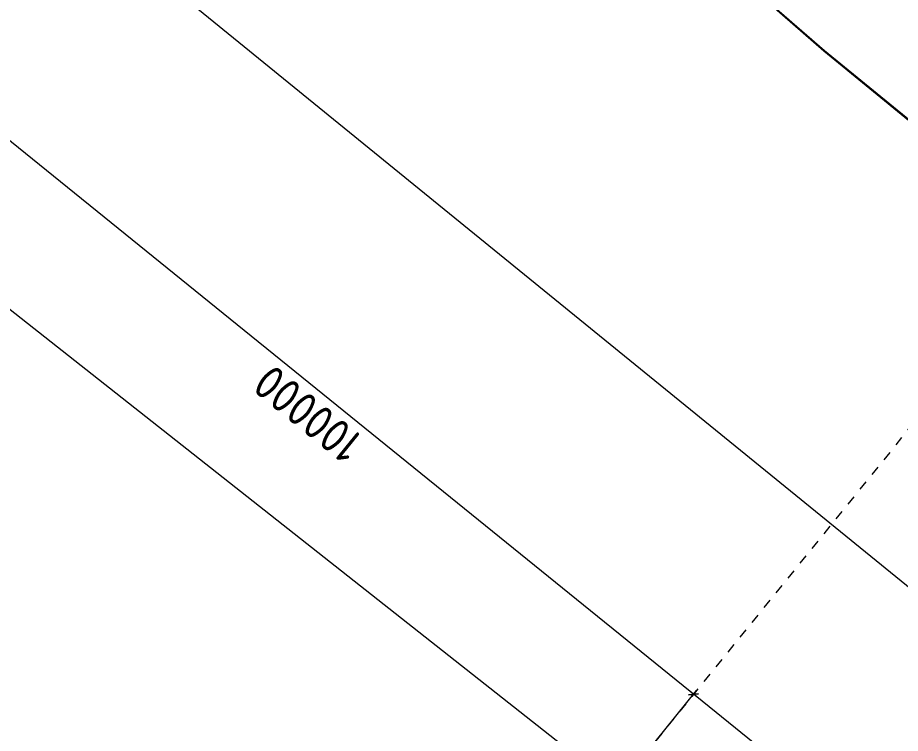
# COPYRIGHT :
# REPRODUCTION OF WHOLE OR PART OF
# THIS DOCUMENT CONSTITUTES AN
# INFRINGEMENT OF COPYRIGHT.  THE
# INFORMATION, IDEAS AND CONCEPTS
# Model space of a CAD drawing. Header units: metres. Extents: x 507649 to 509016, y 6966950 to 6967777.
# Drawn here: x 507835.4 to 507844.67, y 6967077.68 to 6967085.2 of the extents above; entities that cross this region are included whole.
import ezdxf

# ---------------------------------------------------------------- set-up
doc = ezdxf.new("R2010")
doc.units = ezdxf.units.M
doc.linetypes.add('Grid Line', pattern=[2.1, 1.2, -0.3, 0.3, -0.3])
doc.layers.get('DEFPOINTS').update_dxf_attribs({"color": 11})
for name, color, linetype in [('C_WIPEOUT', 7, 'Continuous'), ('mga2020bdy', 252, 'Continuous'), ('mga2020DR_UNLINED', 252, 'Continuous'), ('XREF', 7, 'Continuous')]:
    doc.layers.add(name, color=color, linetype=linetype)
doc.layers.add('D_UG_PIPES', color=1, linetype='EXIST_SWD', lineweight=0)
doc.layers.add('G-ANNO-TEXT', color=47, linetype='Continuous', lineweight=5, plot=False)
doc.layers.add('S-GRID', color=47, linetype='Continuous', lineweight=5, plot=False)
doc.styles.add('Arial_1', font='ISOCP.shx', dxfattribs={"height": 360})
doc.styles.get("Standard").update_dxf_attribs({"font": 'ARIALN.TTF'})
doc.linetypes.add('EXIST_SWD', pattern='A,5,-2.5,5,-2,["SWD",Standard,S=2.5,R=0,X=0,Y=-1.25],-8,5,-2.5,5,-2.5', length=37.5)
doc.dimstyles.new('2_5-CON-Diagonal-_mm__O', dxfattribs={"dimscale": 30.48, "dimtxt": 127.532425, "dimasz": 2.46063, "dimexe": 1.64042, "dimexo": 0.0625, "dimgap": 2.46063, "dimtad": 1, "dimdec": 0, "dimlfac": 10, "dimzin": 0, "dimdsep": 46, "dimtxsty": 'Arial_1', "dimblk1": 'OBLIQUE', "dimblk2": 'OBLIQUE', "dimsah": 1, "dimcen": 0.09, "dimdle": 1.64042, "dimazin": 0, "dimtfac": 1, "dimtdec": 4, "dimtix": 1, "dimtmove": 0, "dimatfit": 3, "dimfxl": 8.2021, "dimfxlon": 1, "dimtvp": 1, "dimtfill": 1, "dimtolj": 1, "dimtzin": 0, "dimlwd": 15, "dimlwe": 15, "dimarcsym": 2})

# ---------------------------------------------------------------- blocks, each defined once
blk = doc.blocks.new('_Oblique')
at = {"color": 0, "linetype": 'ByBlock', "lineweight": -2}
blk.add_line((-0.5, -0.5), (0.5, 0.5), dxfattribs=at)
blk = doc.blocks.new('*D56')
at = {"layer": 'DEFPOINTS', "color": 0, "transparency": 16777216}
for p in [(-2422227.3, 4045165.4), (-2421413.3, 4042801.6), (-2432060.7, 4041779.5)]:
    blk.add_point(p, dxfattribs=at)
at = {"layer": 'G-ANNO-TEXT', "color": 0, "lineweight": 15, "transparency": 16777216}
for p, q in [((-2422226.7, 4045163.6), (-2421397.1, 4042754.4)), ((-2431294, 4039399.4), (-2421366.1, 4042817.9)), ((-2432060, 4041777.7), (-2431230.4, 4039368.4))]:
    blk.add_line(p, q, dxfattribs=at)
at = {"layer": 'G-ANNO-TEXT', "color": 0, "lineweight": 15, "transparency": 16777216, "xscale": 75, "yscale": 75, "zscale": 75}
for p, rotation in [((-2421413.3, 4042801.6), 19.00040711758406), ((-2431246.7, 4039415.7), 199.000407117584)]:
    blk.add_blockref('_Oblique', p, dxfattribs=dict(at, rotation=rotation))
at = {"layer": 'G-ANNO-TEXT', "color": 0, "lineweight": 15, "transparency": 16777216, "insert": (-2426414.3, 4041353.4), "char_height": 360, "width": 576.839, "attachment_point": 5, "rotation": 19.00041, "style": 'Arial_1', "bg_fill": 3, "box_fill_scale": 1.1, "bg_fill_color": 256, "bg_fill_true_color": 13158600, "bg_fill_transparency": 0}
blk.add_mtext('\\A1;104000', dxfattribs=at)
blk = doc.blocks.new('*D57')
at = {"layer": 'DEFPOINTS', "color": 0, "transparency": 16777216}
for p in [(-2412772.1, 4048421.2), (-2411958.2, 4046057.4), (-2422227.3, 4045165.4)]:
    blk.add_point(p, dxfattribs=at)
at = {"layer": 'G-ANNO-TEXT', "color": 0, "lineweight": 15, "transparency": 16777216}
for p, q in [((-2412771.5, 4048419.4), (-2411941.9, 4046010.1)), ((-2421460.6, 4042785.4), (-2411910.9, 4046073.7)), ((-2422226.7, 4045163.6), (-2421397.1, 4042754.4))]:
    blk.add_line(p, q, dxfattribs=at)
at = {"layer": 'G-ANNO-TEXT', "color": 0, "lineweight": 15, "transparency": 16777216, "xscale": 75, "yscale": 75, "zscale": 75}
for p, rotation in [((-2411958.2, 4046057.4), 19.00040711758406), ((-2421413.3, 4042801.6), 199.000407117584)]:
    blk.add_blockref('_Oblique', p, dxfattribs=dict(at, rotation=rotation))
at = {"layer": 'G-ANNO-TEXT', "color": 0, "lineweight": 15, "transparency": 16777216, "insert": (-2416770, 4044674.2), "char_height": 360, "width": 576.839, "attachment_point": 5, "rotation": 19.00041, "style": 'Arial_1', "bg_fill": 3, "box_fill_scale": 1.1, "bg_fill_color": 256, "bg_fill_true_color": 13158600, "bg_fill_transparency": 0}
blk.add_mtext('\\A1;100000', dxfattribs=at)
blk = doc.blocks.new('XE_SURVEY')
at = {"layer": 'D_UG_PIPES', "flags": 128}
for points in [[(507908.3194, 6967041.0228), (507901.1557, 6967044.3926), (507883.5317, 6967052.3106), (507865.9127, 6967063.2336), (507849.4277, 6967075.4016), (507831.8857, 6967089.6886), (507819.7577, 6967102.6046), (507806.4027, 6967117.2296), (507792.9517, 6967131.7886), (507779.2537, 6967146.5056), (507765.6947, 6967161.1276), (507752.3587, 6967175.7216), (507738.5777, 6967190.6126), (507734.1857, 6967195.2312)], [(507730.3897, 6967192.1492), (507734.9557, 6967187.0926), (507748.4237, 6967172.3246), (507762.3347, 6967157.8276), (507776.0887, 6967143.5196), (507789.7917, 6967128.7186), (507803.3977, 6967114.1206), (507817.0127, 6967099.5096), (507829.1907, 6967086.9656), (507847.6597, 6967072.3926), (507863.7307, 6967060.2426), (507881.3657, 6967049.2246), (507899.9037, 6967040.1906)]]:
    blk.add_lwpolyline(points, dxfattribs=at)
at = {"layer": 'mga2020bdy'}
blk.add_polyline3d([(507930.838, 6967057.8357, 2.6598), (507915.4881, 6967050.2403, 2.5958), (507903.4983, 6967048.5571, 2.5416), (507893.762, 6967051.4616, 2.4345), (507887.5482, 6967055.1874, 2.5483), (507870.142, 6967064.4675, 2.562), (507855.0202, 6967075.7097, 2.6216), (507843.8667, 6967084.8488, 2.5463), (507836.2453, 6967091.4954, 2.6591), (507828.0516, 6967099.5927, 2.6128), (507822.8901, 6967104.7499, 2.5487)], dxfattribs=at)
at = {"layer": 'mga2020DR_UNLINED'}
blk.add_polyline3d([(507718.4248, 6967220.6204, 3.0012), (507725.6244, 6967210.2799, 2.9424), (507732.1584, 6967201.9844, 2.9077), (507741.4475, 6967191.296, 2.95), (507746.9433, 6967185.5466, 2.9222), (507758.3381, 6967173.2262, 2.8226), (507765.7408, 6967164.8787, 2.9098), (507775.6699, 6967154.8793, 2.9261), (507781.8847, 6967148.1362, 2.8413), (507791.7442, 6967137.916, 2.8356), (507798.2045, 6967130.6418, 2.7059), (507807.5922, 6967120.7067, 2.6962), (507815.0365, 6967113.7882, 2.6864), (507822.8901, 6967104.7499, 2.5487), (507828.0516, 6967099.5927, 2.6128), (507836.2453, 6967091.4954, 2.6591), (507843.8667, 6967084.8488, 2.5463), (507855.0202, 6967075.7097, 2.6216), (507861.771, 6967070.7822, 2.5268), (507870.142, 6967064.4675, 2.562), (507887.5482, 6967055.1874, 2.5483), (507893.762, 6967051.4616, 2.4345), (507903.4983, 6967048.5571, 2.5416)], dxfattribs=at)
blk = doc.blocks.new('25027_BNP_Skygate Play-Sheet - 000101 - SITE PLAN')
at = {"layer": 'G-ANNO-TEXT', "lineweight": 15}
dim = blk.add_linear_dim(base=(-2421413.34, 4042801.65), p1=(-2432060.65, 4041779.46), p2=(-2422227.28, 4045165.44), angle=19.000407, dimstyle='2_5-CON-Diagonal-_mm__O', override={"dimpost": '<>', "dimfxl": 1040}, dxfattribs=at)
dim.commit()
dim.dimension.update_dxf_attribs({"geometry": '*D56', "text_midpoint": (-2426414.29, 4041353.37)})
dim = blk.add_linear_dim(base=(-2411958.18, 4046057.4), p1=(-2422227.28, 4045165.44), p2=(-2412772.12, 4048421.19), angle=19.000407, dimstyle='2_5-CON-Diagonal-_mm__O', override={"dimpost": '<>', "dimfxl": 1000}, dxfattribs=at)
dim.commit()
dim.dimension.update_dxf_attribs({"geometry": '*D57', "text_midpoint": (-2416770.02, 4044674.23)})
at = {"layer": 'S-GRID', "linetype": 'Grid Line'}
blk.add_line((-2395148.88, 3966525.87), (-2424051.73, 4050463.89), dxfattribs=at)
blk = doc.blocks.new('XE_ARCH')
at = {"xscale": 0.001, "yscale": 0.001, "zscale": 0.001, "rotation": 121.996}
blk.add_blockref('25027_BNP_Skygate Play-Sheet - 000101 - SITE PLAN', (509988.1258, 6971273.7702), dxfattribs=at)

msp = doc.modelspace()

# ---------------------------------------------------------------- block references
at = {"layer": 'XREF'}
msp.add_blockref('XE_SURVEY', (0, 0), dxfattribs=at)

# ---------------------------------------------------------------- next in the draw order: wipeouts: each hides what was drawn before it
msp.add_wipeout([(507723.8011, 6967241.8088), (507736.9038, 6967250.0059), (507760.7367, 6967264.9088), (507764.6684, 6967265.9652), (507815.2133, 6967293.8595), (507837.4913, 6967302.3745), (507839.8562, 6967300.2761), (507840.8961, 6967298.7998), (507842.0657, 6967296.5908), (507838.8724, 6967292.808), (507837.5645, 6967289.7506), (507837.011, 6967286.3837), (507836.2814, 6967278.3289), (507836.9971, 6967265.9725), (507843.1067, 6967257.9563), (507857.8477, 6967234.3862), (507868.3307, 6967217.5062), (507880.2937, 6967198.5636), (507889.5415, 6967183.5125), (507900.2424, 6967166.4749), (507910.8409, 6967149.644), (507913.3116, 6967147.5395), (507914.126, 6967146.2218), (507912.841, 6967145.3944), (507912.4384, 6967143.4595), (507911.5374, 6967137.3865), (507916.1358, 6967130.3374), (507919.2148, 6967125.4092), (507922.1877, 6967124.4847), (507928.054, 6967123.6868), (507927.7871, 6967121.7258), (507927.7635, 6967120.6986), (507927.9288, 6967120.068), (507928.0898, 6967119.3228), (507928.4899, 6967118.4968), (507930.3483, 6967115.5163), (507935.3955, 6967107.4524), (507936.3601, 6967105.6242), (507936.7066, 6967104.6961), (507936.9284, 6967103.6572), (507937.1086, 6967102.6738), (507937.164, 6967101.6488), (507937.1674, 6967100.8966), (507937.1674, 6967100.1265), (507936.9573, 6967099.1375), (507936.6334, 6967098.1695), (507936.6425, 6967097.7056), (507936.0104, 6967096.2291), (507934.9732, 6967094.4778), (507929.0926, 6967087.2523), (507926.7623, 6967084.378), (507923.3768, 6967080.3025), (507921.7081, 6967078.2108), (507915.3961, 6967070.4518), (507914.6646, 6967069.4629), (507914.151, 6967068.8909), (507913.1452, 6967067.7575), (507911.6268, 6967066.4257), (507910.3719, 6967065.5763), (507908.5712, 6967064.6616), (507906.6586, 6967064.0126), (507905.6724, 6967063.7921), (507903.6656, 6967063.5646), (507902.1503, 6967063.583), (507900.6458, 6967063.7634), (507899.1691, 6967064.1036), (507898.1888, 6967064.3683), (507897.7295, 6967064.6065), (507892.0825, 6967067.6893), (507875.813, 6967077.9131), (507861.1689, 6967088.9836), (507846.1377, 6967100.9508), (507841.0126, 6967105.4407), (507839.9227, 6967106.5719), (507832.2563, 6967113.1121), (507824.4016, 6967120.6225), (507817.9954, 6967127.1233), (507809.3407, 6967136.2305), (507805.3373, 6967140.4458), (507800.5168, 6967145.5216), (507791.2557, 6967155.2731), (507776.507, 6967170.8028), (507760.7081, 6967187.4383), (507754.4396, 6967194.1634), (507747.3302, 6967201.7907), (507740.5842, 6967210.4745), (507730.9155, 6967225.5569), (507725.5641, 6967234.4908), (507724.5634, 6967241.3688)]).dxf.layer = 'C_WIPEOUT'

# ---------------------------------------------------------------- next in the draw order: block references
msp.add_blockref('XE_ARCH', (0, 0), dxfattribs=at)

doc.saveas('drawing.dxf')
